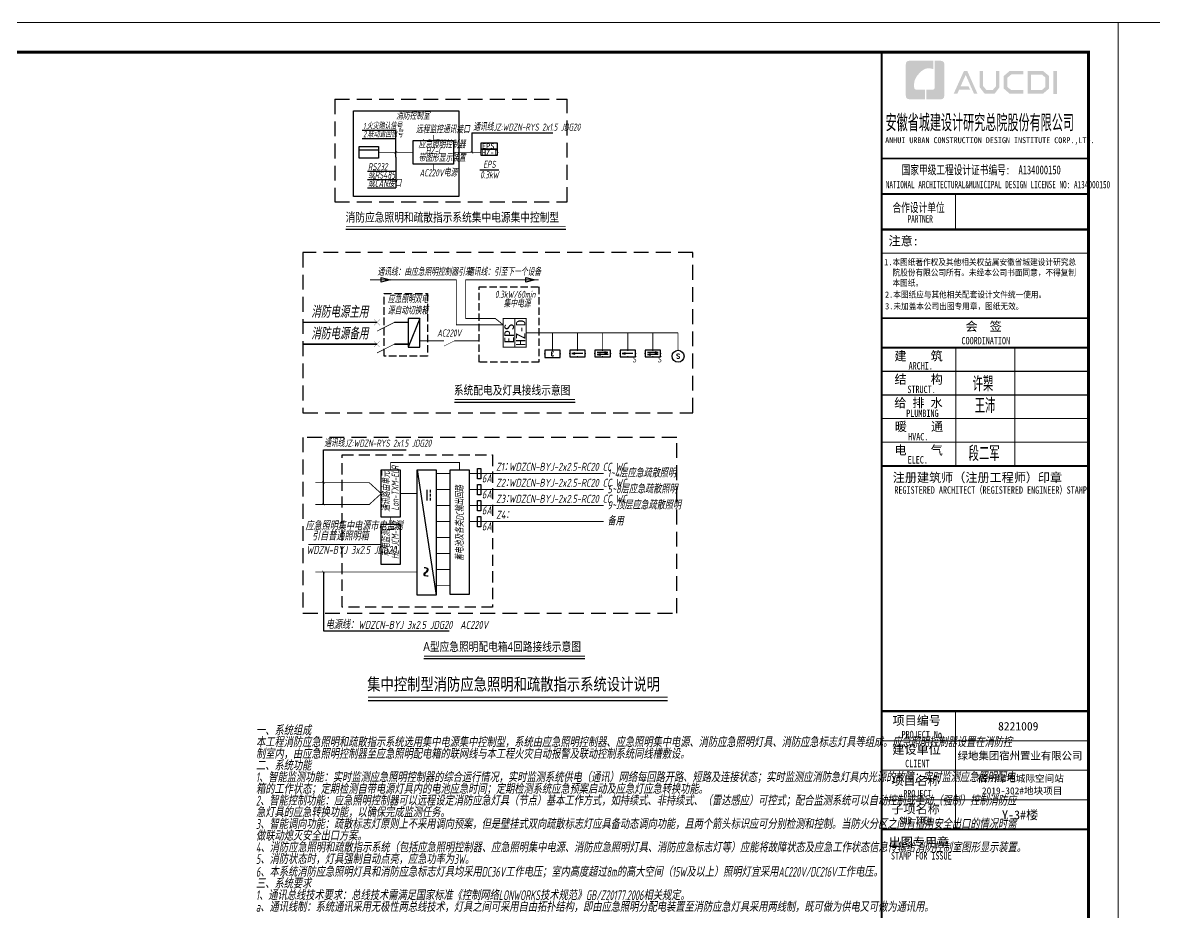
# Model space of a CAD drawing. Extents: x 3774419 to 4775970, y -926964 to 2266.
# Drawn here: x 4654804 to 4693095, y -659961 to -629854 of the extents above; entities that cross this region are included whole.
import ezdxf
from ezdxf.enums import TextEntityAlignment as Align

# ---------------------------------------------------------------- set-up
doc = ezdxf.new("R2010")
doc.units = 0
doc.header["$LTSCALE"] = 1000
doc.header["$MEASUREMENT"] = 0
for name, pattern in [('DASH', [0.35, 0.25, -0.1]), ('DASH4', [0.1875, 0.125, -0.0625]), ('DASHDOT', [1, 0.5, -0.25, 0, -0.25]), ('DASHED', [0.75, 0.5, -0.25])]:
    doc.linetypes.add(name, pattern=pattern)
doc.layers.get('0').update_dxf_attribs({"linetype": 'CONTINUOUS'})
for name, color, linetype in [('!!电气', 1, 'CONTINUOUS'), ('DIM-照明', 7, 'CONTINUOUS'), ('ECS', 7, 'CONTINUOUS'), ('EQUIP-照明', 3, 'CONTINUOUS'), ('EQUIP-箱柜', 3, 'CONTINUOUS'), ('PUB_TITLE', 4, 'CONTINUOUS'), ('WIRE-照明', 2, 'CONTINUOUS'), ('图签文字', 4, 'CONTINUOUS'), ('电气文字标注', 6, 'CONTINUOUS')]:
    doc.layers.add(name, color=color, linetype=linetype)
doc.layers.add('图框', color=147, linetype='CONTINUOUS', lineweight=20)
doc.layers.add('图签', color=147, linetype='CONTINUOUS', lineweight=18)
doc.styles.add('_TEL_DIM', font='SIMPLEX', dxfattribs={"width": 0.8, "height": 3.5, "bigfont": 'HZTXT'})
doc.styles.add('CCDI_T0G_01', font='arial.ttf')
doc.styles.add('FFDI-TEXT', font='gbeitc.shx', dxfattribs={"width": 0.8, "height": 4.5, "bigfont": 'hztxt.shx'})
doc.styles.add('HT', font='simhei.ttf')
doc.styles.add('HZ', font='txt.shx', dxfattribs={"width": 0.7, "height": 5, "bigfont": 'hztxt.shx'})
doc.styles.add('HZTXT', font='gbeitc.shx', dxfattribs={"width": 0.8, "height": 400, "bigfont": 'hztxt.shx'})
doc.styles.add('宋体', font='', dxfattribs={"height": 4})
doc.styles.add('建筑图签-1', font='simhei.ttf', dxfattribs={"width": 0.7})
doc.styles.add('建筑图签-2', font='TXT.shx', dxfattribs={"width": 0.5, "bigfont": 'HZTXT.shx'})
doc.styles.get('宋体').set_extended_font_data('SimSun')

# ---------------------------------------------------------------- blocks, each defined once
blk = doc.blocks.new('1107AA')
at = {"color": 3, "linetype": 'Continuous'}
for points, const_width in [([(0, -7.5), (-3.79, 0)], 0.3), ([(-1.25, 1.25), (1.25, -1.25)], 0.1), ([(1.25, 1.25), (-1.25, -1.25)], 0.1)]:
    blk.add_lwpolyline(points, dxfattribs=dict(at, const_width=const_width))
blk = doc.blocks.new('$equip$00002534')
for p, q in [((-0.72, 0.66), (-0.72, 0)), ((0.72, 0.66), (-0.72, 0.66)), ((-0.72, 0), (0.72, 0)), ((0.72, 0), (0.72, 0.66))]:
    blk.add_line(p, q)
at = {"const_width": 0.04}
blk.add_lwpolyline([(-0.72, 0.66), (-0.72, 0), (0.72, 0), (0.72, 0.66), (-0.72, 0.66), (-0.72, 0)], dxfattribs=at)
for p in [(-0.72, 0.33), (0, 0.66), (0, 0), (0.72, 0.33)]:
    blk.add_point(p)
at = {"color": 7, "style": '_TEL_DIM'}
blk.add_attdef('$TEXT$', text='', height=0.4, dxfattribs=at).set_placement((0, 0.33), align=Align.MIDDLE_CENTER)
at = {"color": 7, "style": '_TEL_DIM', "flags": 1}
blk.add_attdef('A', text='', height=0.00002, dxfattribs=at).set_placement((0, 0), align=Align.MIDDLE_CENTER)
blk = doc.blocks.new('$equip$00002540')
blk.add_hatch(color=256).paths.add_polyline_path([(0.24, 0.37), (0.24, 0.23), (0.53, 0.3)])
for p, q in [((-0.72, 0.6), (-0.72, 0)), ((0.72, 0.6), (-0.72, 0.6)), ((-0.72, 0), (0.72, 0)), ((0.24, 0.37), (0.24, 0.23)), ((0.53, 0.3), (0.24, 0.37)), ((0.24, 0.23), (0.53, 0.3)), ((0.72, 0), (0.72, 0.6))]:
    blk.add_line(p, q)
at = {"color": 7}
blk.add_line((-0.48, 0.3), (0.48, 0.3), dxfattribs=at)
at = {"const_width": 0.04}
blk.add_lwpolyline([(-0.72, 0.6), (-0.72, 0), (0.72, 0), (0.72, 0.6), (-0.72, 0.6), (-0.72, 0)], dxfattribs=at)
for p in [(-0.72, 0.3), (0, 0.6), (0, 0), (0.72, 0.3)]:
    blk.add_point(p)
at = {"color": 7, "style": '_TEL_DIM', "flags": 1}
blk.add_attdef('A', text='', height=0.00002, dxfattribs=at).set_placement((0, 0), align=Align.MIDDLE_CENTER)
blk = doc.blocks.new('$equip$00002542')
h = blk.add_hatch(color=256)
h.paths.add_polyline_path([(-0.21, 0.29), (-0.5, 0.22), (-0.21, 0.22)])
h.paths.add_polyline_path([(-0.21, 0.22), (-0.5, 0.22), (-0.21, 0.15)])
h.paths.add_polyline_path([(0.21, 0.47), (0.21, 0.33), (0.5, 0.4)])
for p, q in [((-0.72, 0.6), (-0.72, 0)), ((0.72, 0.6), (-0.72, 0.6)), ((-0.72, 0), (0.72, 0)), ((-0.21, 0.29), (-0.5, 0.22)), ((-0.5, 0.22), (-0.21, 0.15)), ((-0.21, 0.15), (-0.21, 0.29)), ((0.21, 0.47), (0.21, 0.33)), ((0.5, 0.4), (0.21, 0.47)), ((0.21, 0.33), (0.5, 0.4)), ((0.72, 0), (0.72, 0.6))]:
    blk.add_line(p, q)
at = {"color": 7}
for p, q in [((-0.51, 0.4), (0.45, 0.4)), ((-0.5, 0.22), (0.51, 0.22))]:
    blk.add_line(p, q, dxfattribs=at)
at = {"const_width": 0.04}
blk.add_lwpolyline([(-0.72, 0.6), (-0.72, 0), (0.72, 0), (0.72, 0.6), (-0.72, 0.6), (-0.72, 0)], dxfattribs=at)
for p in [(-0.72, 0.3), (0, 0.6), (0, 0), (0.72, 0.3)]:
    blk.add_point(p)
at = {"color": 7, "style": '_TEL_DIM', "flags": 1}
blk.add_attdef('A', text='', height=0.00002, dxfattribs=at).set_placement((0, 0), align=Align.MIDDLE_CENTER)
blk = doc.blocks.new('$equip$00001838')
blk.add_circle((0, 0), 0.5)
at = {"style": '_TEL_DIM'}
blk.add_attdef('$TEXT$', text='', height=0.4, dxfattribs=at).set_placement((0, 0), align=Align.MIDDLE_CENTER)
at = {"style": '_TEL_DIM', "flags": 1}
blk.add_attdef('A', text='', height=0.00002, dxfattribs=at).set_placement((0, 0), align=Align.MIDDLE_CENTER)
blk = doc.blocks.new('院标1')
h = blk.add_hatch(color=150)
h.dxf.hatch_style = 1
h.set_gradient(color1=(33, 113, 253), color2=(33, 113, 253), tint=1, name='INVCURVED')
edge = h.paths.add_edge_path()
edge.add_spline(control_points=[(116373, 648379), (116379, 648379), (116382, 648379), (116391, 648379), (116391, 648379), (116391, 648379), (116616, 648379), (116616, 648379), (116616, 648379), (116616, 648379), (116616, 648054), (116616, 648054), (116616, 648054), (116616, 648054), (116108, 648054), (116108, 648054), (116108, 648054), (116028, 648054), (115963, 648111), (115963, 648199), (115963, 648199), (115963, 648199), (115963, 649215), (115963, 649215), (115963, 649215), (115963, 649295), (116018, 649360), (116108, 649360), (116108, 649360), (116108, 649360), (116897, 649360), (116897, 649360), (116897, 649360), (116897, 649360), (116897, 649080), (116897, 649080), (116897, 649080), (116897, 649080), (116566, 649140), (116356, 648859), (116356, 648859), (116245, 648719), (116240, 648545), (116247, 648466), (116247, 648466), (116254, 648386), (116247, 648466), (116247, 648466), (116247, 648466), (116247, 648466), (116258, 648374), (116373, 648379)], knot_values=[0, 0, 0, 0, 0.071429, 0.071429, 0.071429, 0.107143, 0.142857, 0.142857, 0.142857, 0.178571, 0.214286, 0.214286, 0.214286, 0.25, 0.285714, 0.285714, 0.285714, 0.321429, 0.357143, 0.357143, 0.357143, 0.392857, 0.428571, 0.428571, 0.428571, 0.464286, 0.5, 0.5, 0.5, 0.535714, 0.571429, 0.571429, 0.571429, 0.607143, 0.642857, 0.642857, 0.642857, 0.678571, 0.714286, 0.714286, 0.714286, 0.75, 0.785714, 0.785714, 0.785714, 0.821429, 0.857143, 0.857143, 0.857143, 0.928571, 1, 1, 1, 1], degree=3, periodic=0)
h = blk.add_hatch(color=150)
h.dxf.hatch_style = 1
h.set_gradient(color1=(33, 113, 253), color2=(33, 113, 253), tint=1, name='INVCURVED')
edge = h.paths.add_edge_path()
edge.add_spline(control_points=[(117268, 649215), (117268, 649215), (117268, 648199), (117268, 648199), (117268, 648199), (117268, 648114), (117212, 648054), (117123, 648054), (117123, 648054), (117123, 648054), (116663, 648054), (116663, 648054), (116663, 648054), (116663, 648054), (116663, 648379), (116663, 648379), (116663, 648379), (116663, 648379), (116865, 648379), (116865, 648379), (116865, 648379), (116907, 648379), (116941, 648413), (116941, 648455), (116941, 648455), (116941, 648455), (116941, 649360), (116941, 649360), (116941, 649360), (116941, 649360), (117123, 649360), (117123, 649360), (117123, 649360), (117204, 649360), (117268, 649306), (117268, 649215)], knot_values=[0, 0, 0, 0, 0.1, 0.1, 0.1, 0.15, 0.2, 0.2, 0.2, 0.25, 0.3, 0.3, 0.3, 0.35, 0.4, 0.4, 0.4, 0.45, 0.5, 0.5, 0.5, 0.55, 0.6, 0.6, 0.6, 0.65, 0.7, 0.7, 0.7, 0.75, 0.8, 0.8, 0.8, 0.9, 1, 1, 1, 1], degree=3, periodic=0)
blk = doc.blocks.new('A$C1BA23030')
at = {"layer": 'PUB_TITLE'}
h = blk.add_hatch(color=4, dxfattribs=at)
h.paths.add_polyline_path([(5808, 56758), (5934, 56758), (5934, 55988), (5808, 55988)])
h.paths.add_polyline_path([(5056, 56642), (5056, 56116), (5416, 56116), (5540, 56223), (5540, 56541), (5420, 56642)], flags=16)
h.paths.add_polyline_path([(4938, 56760), (4938, 55998), (5460, 55998), (5659, 56168), (5659, 56596), (5463, 56760)])
h.paths.add_polyline_path([(4795, 56764), (4795, 56648), (4388, 56648), (4255, 56537), (4255, 56218), (4388, 56115), (4797, 56115), (4797, 55993), (4333, 55993), (4131, 56168), (4131, 56596), (4329, 56764)])
h.paths.add_polyline_path([(3312, 56762), (3432, 56762), (3432, 56251), (3546, 56120), (3757, 56120), (3871, 56251), (3871, 56762), (3985, 56762), (3985, 56214), (3821, 55997), (3483, 55997), (3312, 56216)])
h.paths.add_polyline_path([(2780, 56760), (2897, 56760), (3239, 55996), (3123, 55996), (2842, 56630), (2667, 56242), (2938, 56242), (2999, 56127), (2618, 56127), (2559, 55994), (2436, 55994)])
for points, const_width in [([(0, 51400), (7000, 51400)], 70), ([(0, 50599), (7000, 50599)], 35)]:
    blk.add_lwpolyline(points, dxfattribs=dict(const_width=const_width))
at = {"layer": '图框'}
for p, q in [((0, 53800), (7000, 53800)), ((0, 53800), (7000, 53800)), ((0, 52600), (7000, 52600))]:
    blk.add_line(p, q, dxfattribs=at)
for points, const_width in [([(0, 0), (0, 57400)], 70), ([(0, 53800), (7000, 53800)], 60), ([(0, 52600), (7000, 52600)], 60), ([(0, 52600), (7000, 52600)], 60), ([(2500, 52600), (2500, 51400)], 35), ([(0, 51400), (7000, 51400)], 60), ([(8, 48400), (7008, 48400)], 60), ([(8, 47400), (7008, 47400)], 70), ([(8, 47400), (7008, 47400)], 70), ([(2508, 47400), (2508, 43400)], 35), ([(4508, 47400), (4508, 43400)], 35), ([(8, 46600), (7008, 46600)], 35), ([(8, 45800), (7008, 45800)], 35), ([(8, 45000), (7008, 45000)], 35), ([(8, 44200), (7008, 44200)], 35), ([(8, 43400), (7008, 43400)], 70), ([(0, 35100), (7000, 35100)], 70), ([(0, 35100), (7000, 35100)], 70), ([(2500, 31100), (2500, 35100)], 35), ([(0, 34100), (7000, 34100)], 35), ([(0, 33100), (7000, 33100)], 35), ([(0, 32100), (7000, 32100)], 35), ([(7000, 31100), (0, 31100)], 70)]:
    blk.add_lwpolyline(points, dxfattribs=dict(at, const_width=const_width))
blk.add_blockref('院标1', (-115149, -592249))
at = {"layer": 'PUB_TITLE', "style": 'HT', "width": 0.88}
for s, p in [('1.本图纸著作权及其他相关权益属安徽省城建设计研究总', (86, 50193)), ('院股份有限公司所有。未经本公司书面同意，不得复制', (365, 49839)), ('本图纸。', (365, 49489)), (' 2.本图纸应与其他相关配套设计文件统一使用。 ', (-25, 49092)), ('3.未加盖本公司出图专用章，图纸无效。', (118, 48698))]:
    blk.add_text(s, height=210, dxfattribs=at).set_placement(p)
at = {"layer": '图签', "color": 154, "style": '宋体'}
for s, height, p in [('8221009', 286.7, (3937, 34448)), ('绿地集团宿州置业有限公司', 258.01, (2568, 33462)), ('宿州绿地城际空间站', 232.2, (3238, 32709)), ('2019-302#地块项目', 232.21, (3392, 32291))]:
    blk.add_text(s, height=height, dxfattribs=at).set_placement(p)
at = {"layer": '图签文字', "color": 7, "style": '建筑图签-1'}
for s, height, width, p in [('安徽省城建设计研究总院股份有限公司', 500, 0.55, (128, 54777)), ('国家甲级工程设计证书编号:  A134000150', 300, 0.7, (672, 53267)), ('合作设计单位', 300, 0.7, (365, 51990))]:
    blk.add_text(s, height=height, dxfattribs=dict(at, width=width)).set_placement(p)
at = {"layer": '图签文字', "linetype": 'Continuous', "style": '建筑图签-1', "width": 0.91}
blk.add_text('ANHUI URBAN CONSTRUCTION DESIGN INSTITUTE CORP.,LTD.', height=200, dxfattribs=at).set_placement((118, 54322))
at = {"layer": '图签文字', "style": '建筑图签-1'}
for s, width, p in [('NATIONAL ARCHITECTURAL&MUNICIPAL DESIGN LICENSE NO: A134000150', 0.6, (137, 52795)), ('PARTNER', 0.6, (875, 51634)), ('COORDINATION', 0.7, (2700, 47513)), ('ARCHI.', 0.7, (909, 46662)), ('STRUCT.', 0.7, (870, 45865)), ('PLUMBING', 0.7, (829, 45058)), ('HVAC.', 0.7, (894, 44265)), ('ELEC.', 0.7, (878, 43480)), ('REGISTERED ARCHITECT（REGISTERED ENGINEER）STAMP', 0.7, (429, 42459)), ('PROJECT No.', 0.7, (670, 34185, -1799)), ('CLIENT', 0.7, (794, 33206)), ('PROJECT', 0.7, (729, 32187)), ('SUB ITEM', 0.7, (602, 31276)), ('STAMP FOR ISSUE', 0.7, (313, 30081))]:
    blk.add_text(s, height=250, dxfattribs=dict(at, width=width)).set_placement(p)
at = {"layer": '图签文字', "color": 7, "style": '建筑图签-1'}
for s, p in [('注意:', (231, 50863)), ('会  签', (2835, 47968)), ('建    筑', (430, 46967)), ('结    构', (434, 46179)), ('给 排 水', (425, 45385)), ('暖    通', (443, 44582)), ('电    气', (433, 43782)), ('注册建筑师（注册工程师）印章', (375, 42854)), ('项目编号', (368, 34632)), ('建设单位', (360, 33655)), ('项目名称', (327, 32597)), ('子项名称', (327, 31640)), ('出图专用章', (236, 30518))]:
    blk.add_text(s, height=300, dxfattribs=at).set_placement(p)
at = {"layer": '图签文字', "color": 1, "style": '建筑图签-2', "width": 0.7}
for s, p in [('许槊', (3075, 45928)), ('王沛', (3146, 45187)), ('段二军', (2940, 43570))]:
    blk.add_text(s, height=500, dxfattribs=at).set_placement(p)
at = {"layer": '图签文字', "color": 2, "style": '建筑图签-1'}
blk.add_text('Y-3#楼', height=300, dxfattribs=at).set_placement((4069, 31441))

msp = doc.modelspace()

# ---------------------------------------------------------------- linework, layer by layer
at = {"layer": '!!电气'}
for points in [[(4670197, -644937.5), (4670312, -644937.5), (4670312, -645287), (4670197, -645287)], [(4670197, -645479.2), (4670312, -645479.2), (4670312, -645828.7), (4670197, -645828.7)], [(4670197, -646020.9), (4670312, -646020.9), (4670312, -646370.4), (4670197, -646370.4)], [(4670197, -646562.5), (4670312, -646562.5), (4670312, -646912), (4670197, -646912)]]:
    msp.add_lwpolyline(points, close=True, dxfattribs=at)
for p, q in [((4664981.2, -646157.6), (4664981.2, -644311.1)), ((4664981.2, -644311.1), (4667781.5, -644311.1)), ((4664981.2, -648444), (4664981.2, -650432.1)), ((4664981.2, -650432.1), (4669234.3, -650432.1))]:
    msp.add_line(p, q)
at = {"elevation": 3863.2}
for points in [[(4665999.3, -632843.1), (4669557.7, -632843.1), (4669557.7, -635737.6), (4665999.3, -635737.6)], [(4668019.1, -633845.2), (4669379.7, -633845.2), (4669379.7, -634641.7), (4668019.1, -634641.7)]]:
    msp.add_lwpolyline(points, close=True, dxfattribs=at)
at = {"linetype": 'DASH'}
for points in [[(4667036.5, -639019.8), (4668498.3, -639019.8), (4668498.3, -641136.1), (4667036.5, -641136.1)], [(4670249, -638788.2), (4672268.7, -638788.2), (4672268.7, -641344.4), (4670249, -641344.4)]]:
    msp.add_lwpolyline(points, close=True, dxfattribs=at)
at = {"const_width": 15}
msp.add_lwpolyline([(4664938.6, -648401.5), (4665023.7, -648486.6)], dxfattribs=at)
at = {"layer": 'DIM-照明', "color": 253, "linetype": 'DASHED'}
for p, q in [((4665364.9, -632448.9, 3863.2), (4673228.5, -632448.9, 3863.2)), ((4665364.9, -632448.9, 3863.2), (4665364.9, -635917.8, 3863.2)), ((4673228.5, -635917.8, 3863.2), (4673228.5, -632448.9, 3863.2)), ((4665364.9, -635917.8, 3863.2), (4673228.5, -635917.8, 3863.2)), ((4665364.9, -635917.8, 3863.2), (4673228.5, -635917.8, 3863.2))]:
    msp.add_line(p, q, dxfattribs=at)
at = {"layer": 'DIM-照明'}
for p, q in [((4670005.6, -633582.3, 3863.2), (4670005.6, -634243.4, 3863.2)), ((4670005.6, -633582.3, 3863.2), (4672745.1, -633582.3, 3863.2)), ((4670273.9, -634829.4, 3863.2), (4670915.4, -634829.4, 3863.2)), ((4666474.5, -634876.9, 3863.2), (4667429.3, -634876.9, 3863.2)), ((4666474.5, -635161, 3863.2), (4667429.3, -635161, 3863.2)), ((4666474.5, -635445.1, 3863.2), (4667429.3, -635445.1, 3863.2)), ((4665740.4, -636842.1, 3863.2), (4673178.9, -636842.1, 3863.2)), ((4666934.6, -638634.5), (4666934.6, -638483.3)), ((4666934.6, -638483.3), (4667248.1, -638558.9)), ((4667248.1, -638558.9), (4666934.6, -638634.5)), ((4671825.6, -638634.5), (4671825.6, -638483.3)), ((4671825.6, -638483.3), (4672139.2, -638558.9)), ((4672139.2, -638558.9), (4671825.6, -638634.5)), ((4669418.6, -642692.5), (4673493.5, -642692.5)), ((4668382.2, -651372), (4673830.3, -651372)), ((4666494.5, -652793.6, 3863.2), (4676627.2, -652793.6, 3863.2))]:
    msp.add_line(p, q, dxfattribs=at)
at = {"layer": 'DIM-照明', "color": 3, "linetype": 'DASHDOT', "ltscale": 0.6, "const_width": 30.1, "elevation": 3863.2}
msp.add_lwpolyline([(4669379.7, -634243.4), (4670319.5, -634243.4)], dxfattribs=at)
at = {"layer": 'DIM-照明', "elevation": 3863.2}
for points, const_width in [([(4669963, -634200.9), (4670048.1, -634286)], 15), ([(4665740.4, -636759.3), (4673178.9, -636759.3)], 30.1), ([(4666494.5, -652680), (4676627.2, -652680)], 41.3)]:
    msp.add_lwpolyline(points, dxfattribs=dict(at, const_width=const_width))
at = {"layer": 'DIM-照明', "color": 253, "linetype": 'DASHED'}
for points in [[(4664289, -643052), (4677482.2, -643052), (4677482.2, -637635.3), (4664289, -637635.3)], [(4664289, -649833.8), (4676935.9, -649833.8), (4676935.9, -643889.2), (4664289, -643889.2)]]:
    msp.add_lwpolyline(points, close=True, dxfattribs=at)
at = {"layer": 'DIM-照明', "color": 3, "linetype": 'DASHDOT', "const_width": 30.1}
for points in [[(4666552.7, -638558.9), (4669478.1, -638558.9), (4669478.1, -640080.6), (4671063.8, -640080.6)], [(4671063.8, -640080.6), (4670794.4, -639862.6), (4669792.3, -639862.6), (4669792.3, -638558.9), (4672268.7, -638558.9)], [(4667257.3, -644990.1), (4667257.3, -644741.1), (4669587.1, -644741.1), (4669587.1, -644990.1)], [(4664702.6, -645421.8), (4666532.7, -645421.8), (4666937, -645789.7)], [(4664702.6, -646157.6), (4666532.7, -646157.6), (4666937, -645789.7)], [(4667257.3, -646589.3), (4667257.3, -646828)]]:
    msp.add_lwpolyline(points, dxfattribs=at)
at = {"layer": 'DIM-照明', "color": 3, "linetype": 'Continuous'}
for points, const_width in [([(4664289, -639996.4), (4666791.5, -639996.4)], 49.9), ([(4667381.4, -639996.4), (4667851.4, -639996.4)], 49.9), ([(4664289, -640732.3), (4666791.5, -640732.3)], 49.9), ([(4667381.4, -640732.3), (4667851.4, -640732.3)], 49.9), ([(4668241.4, -640619.6), (4669060.2, -640619.6)], 30.1), ([(4669415.3, -640619.6), (4670249, -640619.6)], 30.1), ([(4669266.8, -645112.3), (4668790.8, -645112.3)], 30.1), ([(4667577.6, -645789.7), (4668150.2, -645789.7)], 30.1), ([(4669266.8, -645654), (4668790.8, -645654)], 30.1), ([(4669266.8, -646195.6), (4668790.8, -646195.6)], 30.1), ([(4669266.8, -646737.3), (4668790.8, -646737.3)], 30.1), ([(4669266.8, -647279), (4668790.8, -647279)], 30.1), ([(4666937, -647511.1), (4664465.4, -647511.1)], 30.1), ([(4669266.8, -647820.6), (4668790.8, -647820.6)], 30.1), ([(4668150.2, -648444), (4664702.6, -648444)], 30.1), ([(4669266.8, -648362.3), (4668790.8, -648362.3)], 30.1), ([(4669266.8, -648904), (4668790.8, -648904)], 30.1)]:
    msp.add_lwpolyline(points, dxfattribs=dict(at, const_width=const_width))
at = {"layer": 'DIM-照明', "color": 3, "linetype": 'Continuous', "const_width": 30.1}
for points in [[(4671063.8, -640837.6), (4671063.8, -639862.6), (4671453.9, -639862.6), (4671453.9, -640837.6)], [(4671453.9, -640837.6), (4671453.9, -639862.6), (4671843.9, -639862.6), (4671843.9, -640837.6)]]:
    msp.add_lwpolyline(points, close=True, dxfattribs=at)
at = {"layer": 'DIM-照明', "color": 3, "linetype": 'DASH', "const_width": 30.1}
for points in [[(4671843.9, -640350.1), (4676977, -640350.1)], [(4672729.1, -640941.8), (4672729.1, -640350.1)], [(4673578.7, -640941.8), (4673578.7, -640350.1)], [(4674428.3, -640941.8), (4674428.3, -640350.1)], [(4675277.8, -640941.8), (4675277.8, -640350.1)], [(4676127.4, -640941.8), (4676127.4, -640350.1)], [(4676977, -640941.8), (4676977, -640350.1)], [(4669907.4, -645112.3), (4674461.3, -645112.3)], [(4669907.4, -645654), (4674461.3, -645654)], [(4669907.4, -646195.6), (4674461.3, -646195.6)], [(4669907.4, -646737.3), (4674461.3, -646737.3)]]:
    msp.add_lwpolyline(points, dxfattribs=at)
at = {"layer": 'DIM-照明', "const_width": 30.1}
for points in [[(4669418.6, -642609.6), (4673493.5, -642609.6)], [(4668382.2, -651289.2), (4673830.3, -651289.2)]]:
    msp.add_lwpolyline(points, dxfattribs=at)
at = {"layer": 'DIM-照明', "color": 3, "linetype": 'DASH4', "ltscale": 3}
msp.add_lwpolyline([(4670704.1, -649638.9), (4665618.3, -649638.9), (4665618.3, -644482.9), (4670704.1, -644482.9)], close=True, dxfattribs=at)
at = {"layer": 'DIM-照明', "color": 6, "const_width": 15}
for points in [[(4664938.6, -645379.2), (4665023.7, -645464.4)], [(4664938.6, -646115), (4665023.7, -646200.1)]]:
    msp.add_lwpolyline(points, dxfattribs=at)
at = {"layer": 'EQUIP-照明', "color": 4, "linetype": 'Continuous'}
msp.add_line((4668150.2, -644990.1), (4668790.8, -649222.9), dxfattribs=at)
at = {"layer": 'EQUIP-照明', "color": 3, "linetype": 'Continuous'}
for p, q in [((4668491.9, -646020.4), (4668491.9, -645664.9)), ((4668600.5, -645747.8), (4668600.5, -645664.9)), ((4668600.5, -645884.1), (4668600.5, -645801.2)), ((4668600.5, -646020.4), (4668600.5, -645937.5))]:
    msp.add_line(p, q, dxfattribs=at)
at = {"layer": 'EQUIP-照明', "color": 4, "linetype": 'Continuous'}
for points in [[(4666937, -644990.1), (4667577.6, -644990.1), (4667577.6, -646589.3), (4666937, -646589.3)], [(4668150.2, -644990.1), (4668790.8, -644990.1), (4668790.8, -649222.9), (4668150.2, -649222.9)], [(4669266.8, -644990.1), (4669907.4, -644990.1), (4669907.4, -649206), (4669266.8, -649206)], [(4666937, -646828), (4667577.6, -646828), (4667577.6, -648194.1), (4666937, -648194.1)]]:
    msp.add_lwpolyline(points, close=True, dxfattribs=at)
at = {"layer": 'EQUIP-箱柜'}
msp.add_line((4668241.4, -639862.6), (4667851.4, -640837.6), dxfattribs=at)
at = {"layer": 'EQUIP-箱柜', "elevation": 3863.2}
for points in [[(4670319.5, -633918.4), (4670861.1, -633918.4), (4670861.1, -634135.1), (4670319.5, -634135.1)], [(4670319.5, -634135.1), (4670861.1, -634135.1), (4670861.1, -634351.8), (4670319.5, -634351.8)]]:
    msp.add_lwpolyline(points, close=True, dxfattribs=at)
at = {"layer": 'EQUIP-箱柜'}
msp.add_lwpolyline([(4668241.4, -639862.6), (4667851.4, -639862.6), (4667851.4, -640837.6), (4668241.4, -640837.6)], close=True, dxfattribs=at)
at = {"layer": 'WIRE-照明', "color": 7}
for p, q in [((4667429.3, -633501.4, 3863.2), (4666291.4, -633501.4, 3863.2)), ((4667429.3, -634408, 3863.2), (4667429.3, -633501.4, 3863.2)), ((4667429.3, -633782, 3863.2), (4666291.4, -633782, 3863.2)), ((4666186, -634153.8, 3863.2), (4666839.6, -634153.8, 3863.2)), ((4667429.3, -634408, 3863.2), (4667429.3, -635444.8, 3863.2))]:
    msp.add_line(p, q, dxfattribs=at)
at = {"layer": 'WIRE-照明', "const_width": 24.1, "elevation": 3863.2}
for points in [[(4668699.4, -633845.2), (4668699.4, -633661.2)], [(4668019.1, -634243.4), (4666839.6, -634243.4)], [(4668699.4, -634641.7), (4668699.4, -634841.1)]]:
    msp.add_lwpolyline(points, dxfattribs=at)
at = {"layer": 'WIRE-照明', "color": 7, "elevation": 3863.2}
msp.add_lwpolyline([(4666186, -634044.1), (4666839.6, -634044.1), (4666839.6, -634442.8), (4666186, -634442.8)], close=True, dxfattribs=at)
at = {"layer": 'WIRE-照明', "color": 7, "const_width": 12, "elevation": 3863.2}
msp.add_lwpolyline([(4667477.2, -634195.6), (4667381.5, -634291.3)], dxfattribs=at)
at = {"layer": '图框'}
for points in [[(4607769.6, -629853.6), (4691869.6, -629853.6), (4691869.6, -689253.6), (4607769.6, -689253.6)], [(4691869.6, -629853.6), (4775969.6, -629853.6), (4775969.6, -689253.6), (4691869.6, -689253.6)]]:
    msp.add_lwpolyline(points, close=True, dxfattribs=at)
at = {"layer": '图框', "const_width": 100}
msp.add_lwpolyline([(4690869.6, -688253.6), (4690869.6, -630853.6), (4610269.6, -630853.6), (4610269.6, -688253.6)], close=True, dxfattribs=at)

# ---------------------------------------------------------------- block references
at = {"layer": '!!电气'}
msp.add_blockref('A$C1BA23030', (4683869.6, -688253.6), dxfattribs=at)
at = {"layer": 'DIM-照明', "linetype": 'Continuous', "rotation": 90}
for p, xscale, yscale, zscale in [((4666791.5, -639996.4), 78.65151834487915, 78.65151834487915, 78.65151834487915), ((4669060.2, -640619.6), 47.33656196673473, 47.33656196673473, 47.33656196673473), ((4666791.5, -640732.3), 78.65151834487915, 78.65151834487915, 78.65151834487915)]:
    msp.add_blockref('1107AA', p, dxfattribs=dict(at, xscale=xscale, yscale=yscale, zscale=zscale))
at = {"layer": 'EQUIP-照明'}
ref = msp.add_blockref('$equip$00002534', (4672729.1, -640941.8), dxfattribs=dict(at, xscale=361.1111111104256, yscale=361.1111111104256, zscale=361.1111111104256, rotation=180))
ref.add_attrib('$TEXT$', 'E', dxfattribs={"layer": '0', "color": 7, "height": 144.4, "style": '_TEL_DIM'}).set_placement((4672729.1, -641061), align=Align.MIDDLE_CENTER)
at = {"layer": 'EQUIP-照明', "xscale": 361.1111111104256, "yscale": 361.1111111104256, "zscale": 361.1111111104256, "rotation": 180}
for name, p in [('$equip$00002540', (4673578.7, -640941.8)), ('$equip$00002542', (4674428.3, -640941.8)), ('$equip$00002540', (4675277.8, -640941.8)), ('$equip$00002542', (4676127.4, -640941.8))]:
    msp.add_blockref(name, p, dxfattribs=at)
at = {"layer": 'EQUIP-照明', "color": 6}
ref = msp.add_blockref('$equip$00001838', (4676980.9, -641141.8), dxfattribs=dict(at, xscale=400, yscale=400, zscale=400))
ref.add_attrib('$TEXT$', 'S', dxfattribs={"layer": '0', "color": 7, "height": 160, "style": '_TEL_DIM'}).set_placement((4676980.9, -641141.8), align=Align.MIDDLE_CENTER)

# ---------------------------------------------------------------- texts
at = {"layer": 'DIM-照明', "style": 'HZTXT', "width": 0.7}
for s, height, p in [('消防控制室', 240.74, (4667440.4, -633129.8, 3863.2)), ('1.火灾确认信号', 210.65, (4666325.5, -633457.2, 3863.2)), ('通讯线JZ:WDZN-RYS 2x1.5 JDG20', 240.741, (4670050.5, -633508.4, 3863.2)), ('2.联动返回信号', 210.65, (4666325.5, -633734.4, 3863.2)), ('远程监控通讯接口', 240.74, (4668113.1, -633593.5, 3863.2)), ('应急照明控制器', 240.74, (4668196.4, -634100, 3863.2)), ('HZ-C', 240.74, (4668444.8, -634303.5, 3863.2)), ('带图形显示装置', 240.74, (4668198.5, -634557.9, 3863.2)), ('RS232', 240.74, (4666489.2, -634847.1, 3863.2)), ('AC220V电源', 240.74, (4668231.6, -635057.2, 3863.2)), ('或RS485', 240.74, (4666489.2, -635131.2, 3863.2)), ('或CAN接口', 240.74, (4666489.2, -635415.3, 3863.2)), ('通讯线：由应急照明控制器引来', 240.741, (4666807.2, -638415.4)), ('通讯线：引至下一个设备', 240.741, (4669839.1, -638415.4)), ('消防电源主用', 400, (4664567, -639838)), ('应急照明双电', 240.74, (4667159.3, -639341.2)), ('集中电源', 240.74, (4671076.1, -639484.3)), ('源自动切换箱', 240.74, (4667159.3, -639721.2)), ('消防电源备用', 400, (4664567, -640573.9)), ('AC220V', 240.74, (4668829.8, -640475.9)), ('通讯线JZ:WDZN-RYS 2x1.5 JDG20', 240.741, (4665007.2, -644206.2)), ('一、系统组成', 330.16, (4662697.5, -653970.6, 7726.4)), ('本工程消防应急照明和疏散指示系统选用集中电源集中控制型，系统由应急照明控制器、应急照明集中电源、消防应急照明灯具、消防应急标志灯具等组成。应急照明控制器设置在消防控', 330.162, (4662697.5, -654366.3, 7726.4)), ('制室内，由应急照明控制器至应急照明配电箱的联网线与本工程火灾自动报警及联动控制系统同线槽敷设。', 330.162, (4662697.5, -654761.9, 7726.4)), ('二、系统功能', 330.16, (4662697.5, -655157.6, 7726.4)), ('1、智能监测功能：实时监测应急照明控制器的综合运行情况，实时监测系统供电（通讯）网络每回路开路、短路及连接状态；实时监测应消防急灯具内光源的故障；实时监测应急照明配电', 330.162, (4662697.5, -655553.3, 7726.4)), ('箱的工作状态；定期检测自带电源灯具内的电池应急时间；定期检测系统应急预案启动及应急灯应急转换功能。', 330.162, (4662697.5, -655948.9, 7726.4)), ('2、智能控制功能：应急照明控制器可以远程设定消防应急灯具（节点）基本工作方式，如持续式、非持续式、（雷达感应）可控式；配合监测系统可以自动控制或手动（强制）控制消防应', 330.162, (4662697.5, -656344.6, 7726.4)), ('急灯具的应急转换功能，以确保完成监测任务。', 330.162, (4662697.5, -656740.3, 7726.4)), ('3、智能调向功能：疏散标志灯原则上不采用调向预案，但是壁挂式双向疏散标志灯应具备动态调向功能，且两个箭头标识应可分别检测和控制。当防火分区之间有借用安全出口的情况时需', 330.162, (4662697.5, -657135.9, 7726.4)), ('做联动熄灭安全出口方案。', 330.162, (4662697.5, -657531.6, 7726.4)), ('4、消防应急照明和疏散指示系统（包括应急照明控制器、应急照明集中电源、消防应急照明灯具、消防应急标志灯等）应能将故障状态及应急工作状态信息传输给消防控制室图形显示装置。', 330.162, (4662697.5, -657927.3, 7726.4)), ('5、消防状态时，灯具强制自动点亮，应急功率为3W。', 330.162, (4662697.5, -658322.9, 7726.4)), ('6、本系统消防应急照明灯具和消防应急标志灯具均采用DC36V工作电压；室内高度超过8m的高大空间（15W及以上）照明灯宜采用AC220V/DC216V工作电压。', 330.162, (4662697.5, -658754.3, 7726.4)), ('三、系统要求', 330.16, (4662697.5, -659149.9, 7726.4)), ('1、通讯总线技术要求：总线技术需满足国家标准《控制网络LONWORKS技术规范》GB/Z20177.2006相关规定。', 330.162, (4662697.5, -659545.6, 7726.4)), ('a、通讯线制：系统通讯采用无极性两总线技术，灯具之间可采用自由拓扑结构，即由应急照明分配电装置至消防应急灯具采用两线制，既可做为供电又可做为通讯用。', 330.162, (4662697.5, -659941.2, 7726.4))]:
    msp.add_text(s, height=height, dxfattribs=at).set_placement(p)
for s, height, p in [('EPS', 240.74, (4670598.6, -634769.9, 3863.2)), ('0.3kW', 240.74, (4670598.6, -635122.4, 3863.2)), ('0.3kW/60min', 240.741, (4671469.1, -639168.6))]:
    msp.add_text(s, height=height, dxfattribs=at).set_placement(p, align=Align.CENTER)
at = {"layer": 'DIM-照明', "color": 7, "linetype": 'Continuous', "style": 'FFDI-TEXT', "width": 0.75}
for s, height, p in [('S', 210.6, (4675430.8, -641353.8)), ('S', 210.6, (4676280.4, -641353.8)), ('Z1：', 270.83, (4670820.9, -645018.9)), ('WDZCN-BYJ-2x2.5-RC20 CC WC', 270.833, (4671250.3, -645018.9)), ('6A', 270.83, (4670343, -645410.2)), ('1~4层应急疏散照明', 270.83, (4674589.8, -645236)), ('Z2：', 270.83, (4670820.9, -645560.6)), ('WDZCN-BYJ-2x2.5-RC20 CC WC', 270.833, (4671250.3, -645560.6)), ('5~8层应急疏散照明', 270.83, (4674589.8, -645777.7)), ('6A', 270.83, (4670343, -645951.9)), ('Z3：', 270.83, (4670820.9, -646102.3)), ('WDZCN-BYJ-2x2.5-RC20 CC WC', 270.833, (4671250.3, -646102.3)), ('6A', 270.83, (4670343, -646493.5)), ('9~顶层应急疏散照明', 270.83, (4674589.8, -646319.4)), ('应急照明集中电源市电监测', 270.833, (4664369.5, -647025.3)), ('Z4：', 270.83, (4670820.9, -646643.9)), ('备用', 270.83, (4674589.8, -646861)), ('引自普通照明箱', 270.83, (4664589, -647370.4)), ('6A', 270.83, (4670343, -647035.2)), ('WDZN-BYJ 3x2.5 JDG20', 270.833, (4664408.5, -647833)), ('电源线：WDZCN-BYJ 3x2.5 JDG20  AC220V', 270.833, (4665054.6, -650368))]:
    msp.add_text(s, height=height, rotation=0, dxfattribs=at).set_placement(p)
at = {"layer": 'DIM-照明', "style": 'HZTXT', "width": 0.7}
for s, height, p in [('Lon-TXM-ELR', 240.741, (4667527.2, -646362.3)), ('通讯路由单元', 240.74, (4667234.8, -646403.8)), ('蓄电池及各类DC输出回路', 240.741, (4669723.1, -648066.3)), ('HZ-JCM-SD', 240.74, (4667527.2, -648001.4)), ('市电监测', 240.74, (4667229.3, -647924.1))]:
    msp.add_text(s, height=height, rotation=90, dxfattribs=at).set_placement(p)
at = {"layer": 'ECS', "color": 7, "style": 'CCDI_T0G_01', "width": 0.8}
for s, height, p in [('消防应急照明和疏散指示系统集中电源集中控制型', 300.926, (4665732.4, -636588.5, 3863.2)), ('系统配电及灯具接线示意图', 300.926, (4669394.6, -642438.8)), ('A型应急照明配电箱4回路接线示意图', 300.926, (4668358.2, -651118.4)), ('集中控制型消防应急照明和疏散指示系统设计说明', 412.703, (4666461.5, -652445.8, 3863.2))]:
    msp.add_text(s, height=height, dxfattribs=at).set_placement(p)
at = {"layer": 'EQUIP-照明', "color": 4, "style": 'HZ', "width": 0.75}
msp.add_text('~', height=481.5, rotation=90, dxfattribs=at).set_placement((4668663.1, -648630.5))
at = {"layer": '电气文字标注', "color": 7, "style": '宋体'}
for s, p in [('EPS', (4670343.1, -634120.6, 3863.2)), ('HZ-D', (4670340.6, -634337.3, 3863.2))]:
    msp.add_text(s, height=180.56, dxfattribs=at).set_placement(p)
for s, p in [('EPS', (4671427.7, -640705.4)), ('HZ-D', (4671817.8, -640791.9))]:
    msp.add_text(s, height=325, rotation=90, dxfattribs=at).set_placement(p)

doc.saveas('drawing.dxf')
